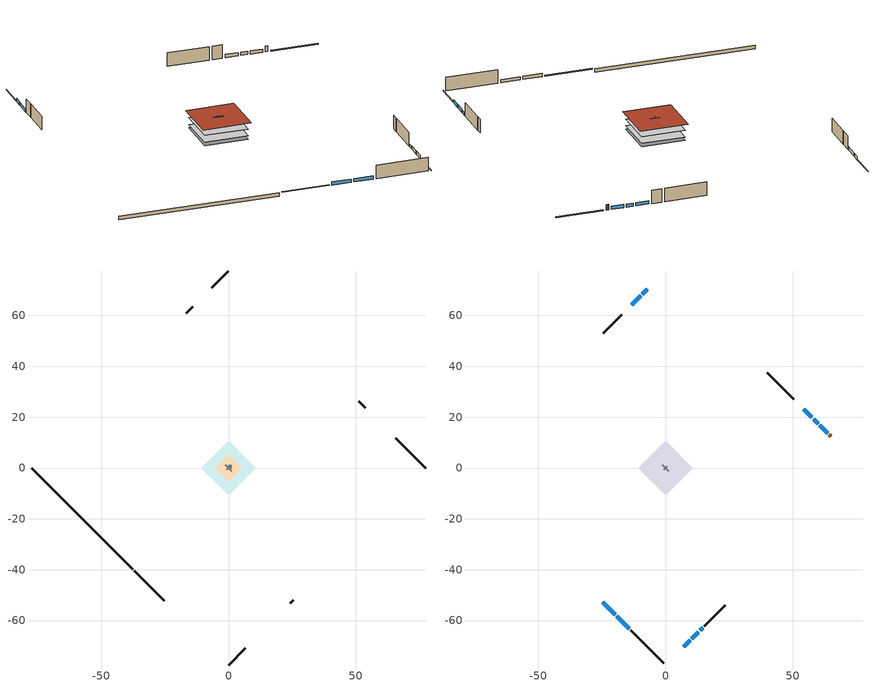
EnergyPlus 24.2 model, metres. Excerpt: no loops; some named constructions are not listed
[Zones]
crawlspace - vented
 floor foundation (Slab2 construction): -10.79,0 0,10.79 10.79,0 0,-10.79 z-0.91
 wall outside (RimJoist1 construction): -37.06,-40.44 -25.27,-52.23 z0.3:0.61
 wall outside (RimJoist2 construction): 0,77.5 -6.55,70.95 z0.3:0.61
 wall outside (RimJoist3 construction): 77.5,0 65.71,11.79 z0.3:0.61
 wall outside (RimJoist4 construction): 0,-77.5 6.55,-70.95 z0.3:0.61
 wall foundation (FoundationWall1 construction): -77.5,0 -37.72,-39.79 z-0.91:0.3
furnace airloop ret air zone
 floor adiabatic (AdiabaticConst): 0,0 0,1 1,1 1,0 z0
 wall adiabatic (AdiabaticConst): 0,1 0,0 1,0 1,1 0,1 z0:1
 ceiling adiabatic (AdiabaticConst): 1,0 1,1 0,1 0,0 z1
garage
 floor foundation (Slab1 construction): -5.17,0 0,5.17 5.17,0 0,-5.17 z0
 wall outside (Wall1 construction): -13.98,63.52 -16.57,60.94 z0.3:5.18
 wall outside (Wall2 construction): 53.75,23.75 51.17,26.34 z0.3:5.18
 wall outside (Wall9 construction): 24.25,-53.25 25.54,-51.96 z0.3:5.18
 wall to conditioned space (Wall5 construction Reversed): -1.29,1.29 1.29,-1.29 z0.3:5.18
 wall to conditioned space (Wall6 construction Reversed): -0.65,-0.65 0.65,0.65 z0.3:5.18
conditioned space
 floor to crawlspace - vented (Floor1 construction): -10.79,0 0,10.79 10.79,0 0,-10.79 z0.3
 floor to garage (Floor2 construction): -5.17,0 0,5.17 5.17,0 0,-5.17 z0.3
 floor adiabatic (AdiabaticFloorConstruction): -10.79,0 0,10.79 10.79,0 0,-10.79 z2.74
 wall outside (AdiabaticWallConstruction 1): 65.06,12.45 64.41,13.09 z0.3:2.34
 wall outside (AdiabaticWallConstruction): -24.62,-52.89 -19.79,-57.72 / -19.13,-58.37 -14.3,-63.2 / -7.21,70.3 -9.08,68.43 / 63.76,13.75 60.71,16.8 z0.3:1.46; 7.21,-70.3 9.76,-67.75 / 10.41,-67.09 12.96,-64.54 z0.3:1.52; -9.73,67.77 -13.33,64.18 z0.3:1.43; 60.05,17.45 58.27,19.23 z0.3:1.4; 57.62,19.89 54.41,23.09 z0.3:1.49; 13.62,-63.88 14.62,-62.88 z0.3:1.25
 wall outside (Wall3 construction): -13.65,-63.86 -0.66,-76.85 z0.3:5.18
 wall outside (Wall4 construction): -17.23,60.28 -24.44,53.06 z0.3:5.18
 wall outside (Wall7 construction): 50.51,26.99 39.99,37.52 z0.3:5.18
 wall outside (Wall8 construction): 15.28,-62.23 23.59,-53.91 z0.3:5.18
 window (WindowConstruction): -24.61,-52.89 -19.79,-57.72 z0.3:1.46
 window (WindowConstruction 9): 7.21,-70.3 9.76,-67.75 z0.3:1.52
 window (WindowConstruction 1): -19.13,-58.37 -14.3,-63.2 z0.3:1.46
 window (WindowConstruction 2): -7.21,70.3 -9.07,68.43 z0.3:1.46
 window (WindowConstruction 3): -9.73,67.77 -13.33,64.18 z0.3:1.43
 window (WindowConstruction 4): 63.75,13.75 60.71,16.8 z0.3:1.46
 window (WindowConstruction 5): 60.05,17.45 58.27,19.23 z0.3:1.4
 window (WindowConstruction 6): 57.62,19.89 54.41,23.09 z0.3:1.49
 window (WindowConstruction 7): 10.41,-67.09 12.96,-64.54 z0.3:1.52
 window (WindowConstruction 8): 13.62,-63.88 14.62,-62.88 z0.3:1.25
 door (Door): 65.06,12.45 64.41,13.09 z0.3:2.34
 ceiling adiabatic (AdiabaticFloorConstruction): 0,-10.79 10.79,0 0,10.79 -10.79,0 z2.74
 roof outside (Roof1 construction): 0,11.96 -11.96,0 0,-11.96 11.96,0 z5.18
[Material] Roughness=Rough; Thermal Absorptance=0.9
Name | Thickness {m} | Conductivity {W/m-K} | Density {kg/m3} | Specific Heat {J/kg-K} | Solar Absorptance | Visible Absorptance
floor covering | 0.0127 | 0.0433444 | 54.468 | 1339.84 | 0.6 | 0.6
floor rigid ins; wall rigid ins 1; wall rigid ins 2 | 0.051816 | 0.029427 | 32.04 | 1214.23 | 0.7 | 0.7
floor stud and cavity | 0.1397 | 0.0972396 | 92.3553 | 1139.71 | 0.7 | 0.7
gypsum board | 0.0127 | 0.160291 | 801 | 837.4 | 0.6 | 0.6
osb sheathing 0.5 in. | 0.0127 | 0.115458 | 512.64 | 1214.23 | 0.7 | 0.7
osb sheathing 0.75 in. | 0.01905 | 0.115458 | 512.64 | 1214.23 | 0.7 | 0.7
wall stud and cavity 2 | 0.1397 | 0.250644 | 139.0536 | 1170.24 | 0.7 | 0.7
[Construction]
Floor1 construction Reversed: floor covering, osb sheathing 0.75 in., floor rigid ins, floor stud and cavity
Wall5 construction: wall rigid ins 1, osb sheathing 0.5 in., wall stud and cavity 2, gypsum board
Wall6 construction: wall rigid ins 2, osb sheathing 0.5 in., wall stud and cavity 2, gypsum board
[Schedule:Day:Interval]
cooling season schedule day; cooling season schedule day 2; cooling season schedule default day; natural vent schedule default day: No, 24:00, 0
cooling season schedule day 1; natural vent schedule day: No, 24:00, 1
[Schedule:Week:Daily]
cooling season schedule Week Rule - Jan1-May26: cooling season schedule day, cooling season schedule day, cooling season schedule day, cooling season schedule day, cooling season schedule day, cooling season schedule day, cooling season schedule day, cooling season schedule default day, cooling season schedule default day, cooling season schedule default day, cooling season schedule default day, cooling season schedule default day
cooling season schedule Week Rule - May27-Jun2: cooling season schedule day, cooling season schedule day, cooling season schedule day, cooling season schedule day, cooling season schedule day, cooling season schedule day 1, cooling season schedule day 1, cooling season schedule default day, cooling season schedule default day, cooling season schedule default day, cooling season schedule default day, cooling season schedule default day
cooling season schedule Week Rule - Jun3-Sep29: cooling season schedule day 1, cooling season schedule day 1, cooling season schedule day 1, cooling season schedule day 1, cooling season schedule day 1, cooling season schedule day 1, cooling season schedule day 1, cooling season schedule default day, cooling season schedule default day, cooling season schedule default day, cooling season schedule default day, cooling season schedule default day
cooling season schedule Week Rule - Sep30-Oct6: cooling season schedule day 1, cooling season schedule day 2, cooling season schedule day 2, cooling season schedule day 2, cooling season schedule day 2, cooling season schedule day 2, cooling season schedule day 2, cooling season schedule default day, cooling season schedule default day, cooling season schedule default day, cooling season schedule default day, cooling season schedule default day
cooling season schedule Week Rule - Oct7-Dec31: cooling season schedule day 2, cooling season schedule day 2, cooling season schedule day 2, cooling season schedule day 2, cooling season schedule day 2, cooling season schedule day 2, cooling season schedule day 2, cooling season schedule default day, cooling season schedule default day, cooling season schedule default day, cooling season schedule default day, cooling season schedule default day
natural vent schedule Week Rule - Jan1-Jan6: natural vent schedule day, natural vent schedule day, natural vent schedule default day, natural vent schedule day, natural vent schedule default day, natural vent schedule day, natural vent schedule default day, natural vent schedule default day, natural vent schedule default day, natural vent schedule default day, natural vent schedule default day, natural vent schedule default day
natural vent schedule Week Rule - Jan7-Dec31: natural vent schedule default day, natural vent schedule day, natural vent schedule default day, natural vent schedule day, natural vent schedule default day, natural vent schedule day, natural vent schedule default day, natural vent schedule default day, natural vent schedule default day, natural vent schedule default day, natural vent schedule default day, natural vent schedule default day
[Schedule:Year]
cooling season schedule: cooling season schedule Week Rule - Jan1-May26, 1, 1, 5, 26, cooling season schedule Week Rule - May27-Jun2, 5, 27, 6, 2, cooling season schedule Week Rule - Jun3-Sep29, 6, 3, 9, 29, cooling season schedule Week Rule - Sep30-Oct6, 9, 30, 10, 6, cooling season schedule Week Rule - Oct7-Dec31, 10, 7, 12, 31
natural vent schedule: natural vent schedule Week Rule - Jan1-Jan6, 1, 1, 1, 6, natural vent schedule Week Rule - Jan7-Dec31, 1, 7, 12, 31
